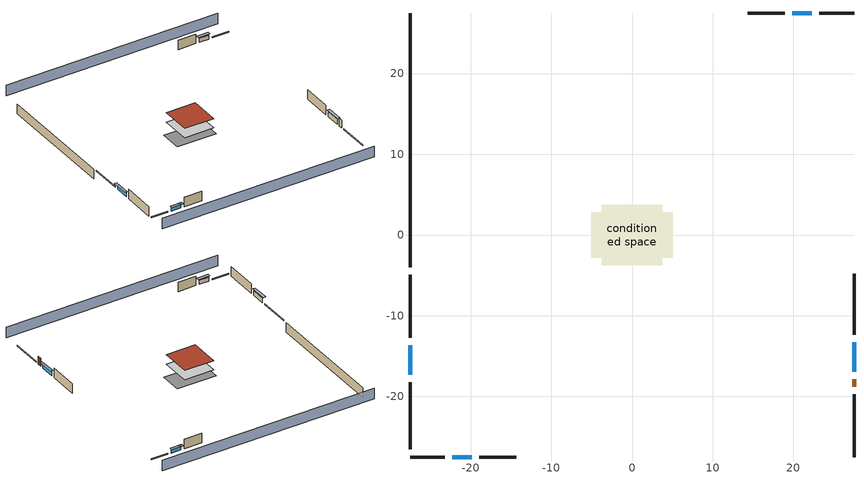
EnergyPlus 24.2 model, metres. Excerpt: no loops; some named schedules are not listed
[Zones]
conditioned space
 floor adiabatic (AdiabaticFloorConstruction): -3.78,-3.78 -3.78,3.78 3.78,3.78 3.78,-3.78 z0.3
 floor foundation (Slab1 construction): -5.06,-2.82 -5.06,2.82 5.06,2.82 5.06,-2.82 z-2.13
 wall outside (RimJoist1 construction): -27.5,-4.95 -27.5,-12.75 z0.3:0.61
 wall outside (RimJoist2 construction): 27.5,27.5 23.17,27.5 z0.3:0.61
 wall outside (RimJoist3 construction): 27.5,-27.5 27.5,-19.69 z0.3:0.61
 wall outside (RimJoist4 construction): -27.5,-27.5 -23.17,-27.5 z0.3:0.61
 wall outside (AdiabaticWallConstruction 1): 27.5,-18.77 27.5,-17.85 z0.3:2.34
 wall outside (AdiabaticWallConstruction): -27.5,-13.68 -27.5,-17.33 / 27.5,-16.92 27.5,-13.27 z0.3:1.52; 22.24,27.5 19.85,27.5 / -22.24,-27.5 -19.85,-27.5 z0.3:1.34
 wall outside (Wall1 construction): -27.5,-18.26 -27.5,-26.57 z0.3:2.74
 wall outside (Wall2 construction): 18.93,27.5 14.31,27.5 z0.3:2.74
 wall outside (Wall3 construction): 27.5,-12.34 27.5,-4.8 z0.3:2.74
 wall outside (Wall4 construction): -18.93,-27.5 -14.31,-27.5 z0.3:2.74
 wall foundation (FoundationWall1 construction): -27.5,27.5 -27.5,-4.02 z-2.13:0.3
 window (WindowConstruction): -27.5,-13.68 -27.5,-17.33 z0.3:1.52
 window (WindowConstruction 1): 22.24,27.5 19.86,27.5 z0.3:1.34
 window (WindowConstruction 2): 27.5,-16.92 27.5,-13.27 z0.3:1.52
 window (WindowConstruction 3): -22.24,-27.5 -19.86,-27.5 z0.3:1.34
 door (Door): 27.5,-18.77 27.5,-17.85 z0.3:2.34
 ceiling adiabatic (AdiabaticFloorConstruction): 3.78,-3.78 3.78,3.78 -3.78,3.78 -3.78,-3.78 z0.3
 roof outside (Roof1 construction): -3.78,3.78 -3.78,-3.78 3.78,-3.78 3.78,3.78 z2.74
shading: 27.5,32.07 -27.5,32.07 / -27.5,-32.07 27.5,-32.07 z0:2.74; -27.5,-17.63 -27.5,-13.38 -28.11,-13.38 -28.11,-17.63 z1.83; 19.55,27.5 22.55,27.5 22.55,28.11 19.55,28.11 z1.65; 27.5,-12.97 27.5,-17.23 28.11,-17.23 28.11,-12.97 z1.83; -19.55,-27.5 -22.55,-27.5 -22.55,-28.11 -19.55,-28.11 z1.65
[Building]
Building 1: Terrain=Suburbs
[Site:Location]
Portland Intl Arpt_OR: Latitude {deg}=45.59; Longitude {deg}=-122.6; Time Zone {hr}=-8; Elevation {m}=33; Keep Site Location Information=Yes
[Site:GroundTemperature:Shallow]
10.2558, 8.96328, 8.85977, 9.47314, 11.9355, 14.3863, 16.5111, 17.8571, 17.9714, 16.8767, 14.8061, 12.4304
[Site:WaterMainsTemperature]
Calculation Method=Schedule; Temperature Schedule=mains temperature schedule
[Material] Roughness=Rough; Thermal Absorptance=0.9
Name | Thickness {m} | Conductivity {W/m-K} | Density {kg/m3} | Specific Heat {J/kg-K} | Solar Absorptance | Visible Absorptance
asphalt or fiberglass shingles | 0.00635 | 0.162714 | 1121.4 | 1465.45 | 0.85 | 0.85
concrete 4.0 in. | 0.1016 | 1.803125 | 2242.8 | 837.4 | 0.7 | 0.7
concrete 8.0 in. | 0.2032 | 1.803125 | 2242.8 | 837.4 | 0.7 | 0.7
door material | 0.04445 | 0.0612267 | 512.64 | 1214.23 | 0.7 | 0.7
floor covering | 0.0127 | 0.0450781 | 54.468 | 1339.84 | 0.9 | 0.9
floor covering 1 | 0.0127 | 0.0433444 | 54.468 | 1339.84 | 0.6 | 0.6
floor rigid ins; wall rigid ins | 0.512978 | 0.029427 | 32.04 | 1214.23 | 0.7 | 0.7
floor stud and cavity | 0.1397 | 1.75129 | 37.0049 | 1207.88 | 0.7 | 0.7
furniture material conditioned space 1 | 0.1524 | 0.115458 | 640.8 | 1214.23 | 0.6 | 0.6
gypsum board | 0.0127 | 0.160291 | 801 | 837.4 | 0.6 | 0.6
gypsum board 1 | 0.0127 | 0.160291 | 801 | 837.4 | 0.7 | 0.7
osb sheathing 0.5 in. | 0.0127 | 0.115458 | 512.64 | 1214.23 | 0.7 | 0.7
osb sheathing 0.75 in. | 0.01905 | 0.115458 | 512.64 | 1214.23 | 0.7 | 0.7
rim joist stud and cavity | 0.0508 | 0.178688 | 50.32683 | 1063.81 | 0.6 | 0.6
roof rigid ins | 0.051816 | 0.029427 | 32.04 | 1214.23 | 0.7 | 0.7
roof stud and cavity | 0.2032 | 0.133729 | 78.34581 | 1123.46 | 0.7 | 0.7
wall stud and cavity | 0.1397 | 0.550994 | 139.0536 | 1170.24 | 0.7 | 0.7
wall stud and cavity 1 | 0.0889 | 0.380278 | 52.3479 | 1209.89 | 0.7 | 0.7
wall stud and cavity 2 | 0.0889 | 0.391764 | 83.0341 | 1211.67 | 0.7 | 0.7
wood siding | 0.0254 | 0.102417 | 544.68 | 1172.36 | 0.85 | 0.85
wood siding 1; wood siding 2 | 0.0254 | 0.102417 | 544.68 | 1172.36 | 0.7 | 0.7
[WindowMaterial:SimpleGlazingSystem]
WindowMaterial: U-Factor {W/m2-K}=2.78222; Solar Heat Gain Coefficient=0.56
[Construction]
AdiabaticFloorConstruction: floor stud and cavity, floor rigid ins, osb sheathing 0.75 in., floor covering 1
AdiabaticWallConstruction: wood siding 1, wall rigid ins, wall stud and cavity 1, gypsum board
AdiabaticWallConstruction 1: wood siding 2, wall rigid ins, wall stud and cavity 1, gypsum board
Door: door material
FoundationWall1 construction: concrete 8.0 in., gypsum board 1
furniture construction conditioned space 1: furniture material conditioned space 1
PartitionWallConstruction: gypsum board, wall stud and cavity 2, gypsum board
RimJoist1 construction; RimJoist2 construction; RimJoist3 construction; RimJoist4 construction: wood siding, rim joist stud and cavity
Roof1 construction: asphalt or fiberglass shingles, roof rigid ins, osb sheathing 0.75 in., roof stud and cavity, gypsum board
Slab1 construction: concrete 4.0 in., floor covering
Wall1 construction; Wall2 construction; Wall3 construction; Wall4 construction: wood siding, osb sheathing 0.5 in., wall stud and cavity, gypsum board
WindowConstruction; WindowConstruction 1; WindowConstruction 2; WindowConstruction 3: WindowMaterial
[Zone]
conditioned space: Multiplier=1; Volume {m3}=278.185; Part of Total Floor Area=Yes
[Space]
conditioned space 1: Zone=conditioned space; Volume {m3}=278.185
[SurfaceProperty:ExposedFoundationPerimeter]
Slab1: Exposed Perimeter Calculation Method=TotalExposedPerimeter; Total Exposed Perimeter {m}=31.51632
[SurfaceProperty:IncidentSolarMultiplier] Incident Solar Multiplier=1; Incident Solar Multiplier Schedule=trans schedule winter=0.85 summer=0.7
Window1; Window2; Window3; Window4
[InternalMass] Zone or ZoneList=conditioned space; Space or SpaceList=conditioned space 1
Name | Construction | Surface Area {m2}
furniture mass conditioned space 1 | furniture construction conditioned space 1 | 45.63397
partition wall mass | PartitionWallConstruction | 114.085
[Lights]
interior lighting: Zone or ZoneList or Space or SpaceList=conditioned space 1; Schedule=lighting_interior; Design Level Calculation Method=LightingLevel; Lighting Level {W}=368.45; Return Air Fraction=0; Fraction Radiant=0.6; Fraction Visible=0.2; Fraction Replaceable=1
[People]
occupants: Zone or ZoneList or Space or SpaceList=conditioned space 1; Number of People Schedule=occupants; Number of People Calculation Method=People; Number of People=1; Fraction Radiant=0.314171; Sensible Heat Fraction=0.56303; Activity Level Schedule=occupants activity schedule; Carbon Dioxide Generation Rate {m3/s-W}=0; Enable ASHRAE 55 Comfort Warnings=No; Mean Radiant Temperature Calculation Type=EnclosureAveraged
[ElectricEquipment] Zone or ZoneList or Space or SpaceList=conditioned space 1; Design Level Calculation Method=EquipmentLevel
Name | Schedule | Design Level {W} | Fraction Latent | Fraction Radiant | Fraction Lost
ceiling fan | ceiling_fan | 16.2603 | 0 | 0.558 | 0
clothes dryer | clothes_dryer | 1595.72 | 0.015 | 0.081 | 0.85
clothes washer | clothes_washer | 1093.72 | 0.03 | 0.162 | 0.7
cooking range | cooking_range | 8373.41 | 0.08 | 0.432 | 0.2
dishwasher | dishwasher | 2967.33 | 0.3 | 0.18 | 0.4
freezer | freezer schedule | 194.914 | 0 | 0.6 | 0
fridge | fridge schedule | 45.9075 | 0 | 0.6 | 0
fridge 1 | fridge schedule 1 | 100.822 | 0 | 0.6 | 0
mech vent bath fan 0 | mech vent bath fan 0 schedule | 30 | 0 | 0 | 1
mech vent house fan | mech vent house fan schedule | 0 | 0 | 0 | 1
mech vent house fan cfis | mech vent house fan cfis schedule | 0 | 0 | 0 | 0
mech vent range fan 0 | mech vent range fan 0 schedule | 30 | 0 | 0 | 1
misc plug loads | plug_loads_other | 530.521 | 0.021 | 0.558 | 0.049
misc tv | plug_loads_tv | 1696.7 | 0 | 0.6 | 0
whole house fan | Always On Discrete | 0 | 0 | 0 | 1
[OtherEquipment] Zone or ZoneList or Space or SpaceList=conditioned space 1; Design Level Calculation Method=EquipmentLevel
Name | Fuel Type | Schedule | Design Level {W} | Fraction Latent | Fraction Radiant | Fraction Lost
clothes dryer 1 | NaturalGas | clothes_dryer | 21199.3 | 0.015 | 0.081 | 0.85
cooking range 1 | Electricity | cooking_range | 0 | 0.08 | 0.432 | 0.2
general water use latent | None | general water use schedule | 25.6591 | 1 | 0 | 0
general water use sensible | None | general water use schedule | -25.2881 | 0 | 0.6 | 0
mech vent house fan latent load; water heater lat | None | Always On Discrete | 0 | 1 | 0 | 0
mech vent house fan sensible load; water heater sens | None | Always On Discrete | 0 | 0 | 0 | 0
misc grill | NaturalGas | misc grill schedule | 251.359 | 0 | 0 | 1
water heater energy adjustment1 | Electricity | Always On Discrete | 0.01 | 0 | 0 | 1
[ZoneInfiltration:DesignFlowRate] Zone or ZoneList or Space or SpaceList=conditioned space 1; Schedule=Always On Discrete; Design Flow Rate Calculation Method=Flow/Zone; Design Flow Rate {m3/s}=0
infil flow; natural vent flow; whole house fan flow
[AvailabilityManager:Scheduled]
central ac and furnace airloop Availability Manager: Schedule=Always On Discrete
[WaterUse:Equipment]
dishwasher: Peak Flow Rate {m3/s}=4.47371e-05; Flow Rate Fraction Schedule=hot_water_dishwasher
[Foundation:Kiva]
Foundation Kiva 1: Initial Indoor Air Temperature {C}=20; Wall Height Above Grade {m}=0.3048; Wall Depth Below Slab {m}=0.2032
[Foundation:Kiva:Settings]
Soil Conductivity {W/m-K}=1.3848; Soil Density {kg/m3}=1842.3; Soil Specific Heat {J/kg-K}=418.7; Ground Solar Absorptivity=0.9; Ground Thermal Absorptivity=0.9; Ground Surface Roughness {m}=0.03; Far-Field Width {m}=40; Deep-Ground Boundary Condition=ZeroFlux; Deep-Ground Depth {m}=40; Minimum Cell Dimension {m}=0.2; Maximum Cell Growth Coefficient=3; Simulation Timestep=Timestep
[Exterior:Lights]
exterior lighting: Schedule=exterior lighting schedule; Design Level {W}=6.19068
[ElectricLoadCenter:Storage:LiIonNMCBattery]
Vehicle1 li ion: Availability Schedule=Always On Discrete; Radiative Fraction=0; Lifetime Model=None; Number of Cells in Series=15; Number of Strings in Parallel=510; Initial Fractional State of Charge=0.950003; DC to DC Charging Efficiency=1; Battery Mass {kg}=809.82; Battery Surface Area {m2}=5.76621; Battery Specific Heat Capacity {J/kg-K}=1500; Heat Transfer Coefficient Between Battery and Ambient {W/m2-K}=7.5; Fully Charged Cell Voltage {V}=3.342; Cell Voltage at End of Exponential Zone {V}=3.342; Cell Voltage at End of Nominal Zone {V}=3.342; Default Nominal Cell Voltage {V}=3.342; Fully Charged Cell Capacity {Ah}=3.2; Fraction of Cell Capacity Removed at the End of Exponential Zone=0.8075; Fraction of Cell Capacity Removed at the End of Nominal Zone=0.976875; Charge Rate at Which Voltage vs Capacity Curve Was Generated=1; Battery Cell Internal Electrical Resistance {ohms}=0.002
[ElectricLoadCenter:Storage:Converter]
Vehicle1 li ion converter: Availability Schedule=Always On Discrete; Power Conversion Efficiency Method=SimpleFixed; Simple Fixed Efficiency=1; Ancillary Power Consumed In Standby {W}=0; Radiative Fraction=0
[ElectricLoadCenter:Distribution]
Vehicle1 elec load center dist: Electrical Buss Type=AlternatingCurrentWithStorage; Electrical Storage Object=Vehicle1 li ion; Storage Operation Scheme=TrackChargeDischargeSchedules; Storage Converter Object=Vehicle1 li ion converter; Maximum Storage State of Charge Fraction=0.950003; Minimum Storage State of Charge Fraction=0.149991; Design Storage Control Charge Power {W}=1600; Storage Charge Power Fraction Schedule=electric_vehicle_charging; Design Storage Control Discharge Power {W}=11357.6; Storage Discharge Power Fraction Schedule=electric_vehicle_discharging
[EnergyManagementSystem:GlobalVariable]
central_ac_and_furnace_airloop_Fan_RTF
infil_program_Qfan
infil_program_Qinf
natural_vent_program_Qnv
natural_vent_program_Qwhf
[EnergyManagementSystem:Sensor]
Name | Output:Variable or Output:Meter Index Key | Output:Variable or Output:Meter
airflow_gain | infil flow | Infiltration Sensible Heat Gain Energy
airflow_gain_1 | natural vent flow | Infiltration Sensible Heat Gain Energy
airflow_gain_2 | whole house fan flow | Infiltration Sensible Heat Gain Energy
airflow_loss | infil flow | Infiltration Sensible Heat Loss Energy
airflow_loss_1 | natural vent flow | Infiltration Sensible Heat Loss Energy
airflow_loss_2 | whole house fan flow | Infiltration Sensible Heat Loss Energy
charge_sch_sensor | electric_vehicle_charging | Schedule Value
clg_load_cond |  | Cooling:EnergyTransfer:Zone:CONDITIONED SPACE
clg_sp_s; clg_sp_s_1 | cooling setpoint | Schedule Value
clothes_dryer_exhaust_0_sch_s | clothes_dryer | Schedule Value
cool_season | cooling season schedule | Schedule Value
discharge_sch_sensor | electric_vehicle_discharging | Schedule Value
htg_load_cond |  | Heating:EnergyTransfer:Zone:CONDITIONED SPACE
htg_sp_s; htg_sp_s_1 | heating setpoint | Schedule Value
hvac_availability_schedule_s | hvac availability schedule | Schedule Value
ig_ee_conv | ceiling fan | Electric Equipment Convective Heating Energy
ig_ee_conv_1 | clothes dryer | Electric Equipment Convective Heating Energy
ig_ee_conv_10 | whole house fan | Electric Equipment Convective Heating Energy
ig_ee_conv_3 | cooking range | Electric Equipment Convective Heating Energy
ig_ee_conv_4 | dishwasher | Electric Equipment Convective Heating Energy
ig_ee_conv_5 | freezer | Electric Equipment Convective Heating Energy
ig_ee_conv_6 | fridge | Electric Equipment Convective Heating Energy
ig_ee_conv_7 | fridge 1 | Electric Equipment Convective Heating Energy
ig_ee_conv_8 | misc plug loads | Electric Equipment Convective Heating Energy
ig_ee_conv_9 | misc tv | Electric Equipment Convective Heating Energy
ig_ee_rad | ceiling fan | Electric Equipment Radiant Heating Energy
ig_ee_rad_1 | clothes dryer | Electric Equipment Radiant Heating Energy
ig_ee_rad_10 | whole house fan | Electric Equipment Radiant Heating Energy
ig_ee_rad_3 | cooking range | Electric Equipment Radiant Heating Energy
ig_ee_rad_4 | dishwasher | Electric Equipment Radiant Heating Energy
ig_ee_rad_5 | freezer | Electric Equipment Radiant Heating Energy
ig_ee_rad_6 | fridge | Electric Equipment Radiant Heating Energy
ig_ee_rad_7 | fridge 1 | Electric Equipment Radiant Heating Energy
ig_ee_rad_8 | misc plug loads | Electric Equipment Radiant Heating Energy
ig_ee_rad_9 | misc tv | Electric Equipment Radiant Heating Energy
ig_lgt_conv | interior lighting | Lights Convective Heating Energy
ig_lgt_rad | interior lighting | Lights Radiant Heating Energy
ig_lgt_vis | interior lighting | Lights Visible Radiation Heating Energy
ig_oe_conv | clothes dryer 1 | Other Equipment Convective Heating Energy
ig_oe_conv_1 | cooking range 1 | Other Equipment Convective Heating Energy
ig_oe_conv_2 | general water use latent | Other Equipment Convective Heating Energy
ig_oe_conv_3 | general water use sensible | Other Equipment Convective Heating Energy
ig_oe_conv_4 | misc grill | Other Equipment Convective Heating Energy
ig_oe_conv_5 | water heater energy adjustment1 | Other Equipment Convective Heating Energy
ig_oe_conv_6 | water heater lat | Other Equipment Convective Heating Energy
ig_oe_conv_7 | water heater sens | Other Equipment Convective Heating Energy
ig_oe_rad | clothes dryer 1 | Other Equipment Radiant Heating Energy
ig_oe_rad_1 | cooking range 1 | Other Equipment Radiant Heating Energy
ig_oe_rad_2 | general water use latent | Other Equipment Radiant Heating Energy
ig_oe_rad_3 | general water use sensible | Other Equipment Radiant Heating Energy
ig_oe_rad_4 | misc grill | Other Equipment Radiant Heating Energy
ig_oe_rad_5 | water heater energy adjustment1 | Other Equipment Radiant Heating Energy
ig_oe_rad_6 | water heater lat | Other Equipment Radiant Heating Energy
ig_oe_rad_7 | water heater sens | Other Equipment Radiant Heating Energy
ig_ppl_conv | occupants | People Convective Heating Energy
ig_ppl_rad | occupants | People Radiant Heating Energy
im_conv | furniture mass conditioned space 1 | Surface Inside Face Convection Heat Gain Energy
im_conv_1 | partition wall mass | Surface Inside Face Convection Heat Gain Energy
im_ig | furniture mass conditioned space 1 | Surface Inside Face Internal Gains Radiation Heat Gain Energy
im_ig_1 | partition wall mass | Surface Inside Face Internal Gains Radiation Heat Gain Energy
im_lgt | furniture mass conditioned space 1 | Surface Inside Face Lights Radiation Heat Gain Energy
im_lgt_1 | partition wall mass | Surface Inside Face Lights Radiation Heat Gain Energy
im_sol | furniture mass conditioned space 1 | Surface Inside Face Solar Radiation Heat Gain Energy
im_sol_1 | partition wall mass | Surface Inside Face Solar Radiation Heat Gain Energy
im_surf | furniture mass conditioned space 1 | Surface Inside Face Net Surface Thermal Radiation Heat Gain Energy
im_surf_1 | partition wall mass | Surface Inside Face Net Surface Thermal Radiation Heat Gain Energy
mech_vent_bath_fan_0_sch_s | mech vent bath fan 0 schedule | Schedule Value
mech_vent_range_fan_0_sch_s | mech vent range fan 0 schedule | Schedule Value
mv_conv | mech vent bath fan 0 | Electric Equipment Convective Heating Energy
mv_conv_1 | mech vent house fan | Electric Equipment Convective Heating Energy
mv_conv_2 | mech vent house fan cfis | Electric Equipment Convective Heating Energy
mv_conv_3 | mech vent range fan 0 | Electric Equipment Convective Heating Energy
mv_conv_4 | mech vent house fan latent load | Other Equipment Convective Heating Energy
mv_conv_5 | mech vent house fan sensible load | Other Equipment Convective Heating Energy
mv_rad | mech vent bath fan 0 | Electric Equipment Radiant Heating Energy
mv_rad_1 | mech vent house fan | Electric Equipment Radiant Heating Energy
mv_rad_2 | mech vent house fan cfis | Electric Equipment Radiant Heating Energy
mv_rad_3 | mech vent range fan 0 | Electric Equipment Radiant Heating Energy
mv_rad_4 | mech vent house fan latent load | Other Equipment Radiant Heating Energy
mv_rad_5 | mech vent house fan sensible load | Other Equipment Radiant Heating Energy
natural_vent_s | natural vent schedule | Schedule Value
out_pb_s |  | Site Outdoor Air Barometric Pressure
out_wt_s |  | Site Outdoor Air Humidity Ratio
site_temp | Environment | Site Outdoor Air Drybulb Temperature
site_vw_s |  | Site Wind Speed
soc_sensor | Vehicle1 li ion | Electric Storage Charge Fraction
ss_back_out | Window1 | Surface Window Shortwave from Zone Back Out Window Heat Transfer Rate
ss_back_out_1 | Window2 | Surface Window Shortwave from Zone Back Out Window Heat Transfer Rate
ss_back_out_2 | Window3 | Surface Window Shortwave from Zone Back Out Window Heat Transfer Rate
ss_back_out_3 | Window4 | Surface Window Shortwave from Zone Back Out Window Heat Transfer Rate
ss_conv | Door1 | Surface Inside Face Convection Heat Gain Energy
ss_conv_1 | Window1 | Surface Inside Face Convection Heat Gain Energy
ss_conv_2 | Window2 | Surface Inside Face Convection Heat Gain Energy
ss_conv_3 | Window3 | Surface Inside Face Convection Heat Gain Energy
ss_conv_4 | Window4 | Surface Inside Face Convection Heat Gain Energy
ss_ig | Door1 | Surface Inside Face Internal Gains Radiation Heat Gain Energy
ss_ig_1 | Window1 | Surface Inside Face Internal Gains Radiation Heat Gain Energy
ss_ig_2 | Window2 | Surface Inside Face Internal Gains Radiation Heat Gain Energy
ss_ig_3 | Window3 | Surface Inside Face Internal Gains Radiation Heat Gain Energy
ss_ig_4 | Window4 | Surface Inside Face Internal Gains Radiation Heat Gain Energy
ss_lgt | Door1 | Surface Inside Face Lights Radiation Heat Gain Energy
ss_sol | Door1 | Surface Inside Face Solar Radiation Heat Gain Energy
ss_surf | Door1 | Surface Inside Face Net Surface Thermal Radiation Heat Gain Energy
ss_surf_1 | Window1 | Surface Inside Face Net Surface Thermal Radiation Heat Gain Energy
ss_surf_2 | Window2 | Surface Inside Face Net Surface Thermal Radiation Heat Gain Energy
ss_surf_3 | Window3 | Surface Inside Face Net Surface Thermal Radiation Heat Gain Energy
ss_surf_4 | Window4 | Surface Inside Face Net Surface Thermal Radiation Heat Gain Energy
ss_trans_in | Window1 | Surface Window Transmitted Solar Radiation Rate
ss_trans_in_1 | Window2 | Surface Window Transmitted Solar Radiation Rate
ss_trans_in_2 | Window3 | Surface Window Transmitted Solar Radiation Rate
ss_trans_in_3 | Window4 | Surface Window Transmitted Solar Radiation Rate
ss_trans_out | Window1 | Surface Inside Face Initial Transmitted Diffuse Transmitted Out Window Solar Radiation Rate
ss_trans_out_1 | Window2 | Surface Inside Face Initial Transmitted Diffuse Transmitted Out Window Solar Radiation Rate
ss_trans_out_2 | Window3 | Surface Inside Face Initial Transmitted Diffuse Transmitted Out Window Solar Radiation Rate
ss_trans_out_3 | Window4 | Surface Inside Face Initial Transmitted Diffuse Transmitted Out Window Solar Radiation Rate
s_conv | FoundationWall1 | Surface Inside Face Convection Heat Gain Energy
s_conv_1 | inferred conditioned ceiling | Surface Inside Face Convection Heat Gain Energy
s_conv_10 | Wall2 | Surface Inside Face Convection Heat Gain Energy
s_conv_11 | Wall3 | Surface Inside Face Convection Heat Gain Energy
s_conv_12 | Wall4 | Surface Inside Face Convection Heat Gain Energy
s_conv_2 | inferred conditioned floor | Surface Inside Face Convection Heat Gain Energy
s_conv_3 | RimJoist1 | Surface Inside Face Convection Heat Gain Energy
s_conv_4 | RimJoist2 | Surface Inside Face Convection Heat Gain Energy
s_conv_5 | RimJoist3 | Surface Inside Face Convection Heat Gain Energy
s_conv_6 | RimJoist4 | Surface Inside Face Convection Heat Gain Energy
s_conv_7 | Roof1 | Surface Inside Face Convection Heat Gain Energy
s_conv_8 | Slab1 | Surface Inside Face Convection Heat Gain Energy
s_conv_9 | Wall1 | Surface Inside Face Convection Heat Gain Energy
s_ig | FoundationWall1 | Surface Inside Face Internal Gains Radiation Heat Gain Energy
s_ig_1 | inferred conditioned ceiling | Surface Inside Face Internal Gains Radiation Heat Gain Energy
s_ig_10 | Wall2 | Surface Inside Face Internal Gains Radiation Heat Gain Energy
s_ig_11 | Wall3 | Surface Inside Face Internal Gains Radiation Heat Gain Energy
s_ig_12 | Wall4 | Surface Inside Face Internal Gains Radiation Heat Gain Energy
s_ig_2 | inferred conditioned floor | Surface Inside Face Internal Gains Radiation Heat Gain Energy
s_ig_3 | RimJoist1 | Surface Inside Face Internal Gains Radiation Heat Gain Energy
s_ig_4 | RimJoist2 | Surface Inside Face Internal Gains Radiation Heat Gain Energy
s_ig_5 | RimJoist3 | Surface Inside Face Internal Gains Radiation Heat Gain Energy
s_ig_6 | RimJoist4 | Surface Inside Face Internal Gains Radiation Heat Gain Energy
s_ig_7 | Roof1 | Surface Inside Face Internal Gains Radiation Heat Gain Energy
s_ig_8 | Slab1 | Surface Inside Face Internal Gains Radiation Heat Gain Energy
s_ig_9 | Wall1 | Surface Inside Face Internal Gains Radiation Heat Gain Energy
s_lgt | FoundationWall1 | Surface Inside Face Lights Radiation Heat Gain Energy
s_lgt_1 | inferred conditioned ceiling | Surface Inside Face Lights Radiation Heat Gain Energy
s_lgt_10 | Wall2 | Surface Inside Face Lights Radiation Heat Gain Energy
s_lgt_11 | Wall3 | Surface Inside Face Lights Radiation Heat Gain Energy
s_lgt_12 | Wall4 | Surface Inside Face Lights Radiation Heat Gain Energy
s_lgt_2 | inferred conditioned floor | Surface Inside Face Lights Radiation Heat Gain Energy
s_lgt_3 | RimJoist1 | Surface Inside Face Lights Radiation Heat Gain Energy
s_lgt_4 | RimJoist2 | Surface Inside Face Lights Radiation Heat Gain Energy
s_lgt_5 | RimJoist3 | Surface Inside Face Lights Radiation Heat Gain Energy
s_lgt_6 | RimJoist4 | Surface Inside Face Lights Radiation Heat Gain Energy
s_lgt_7 | Roof1 | Surface Inside Face Lights Radiation Heat Gain Energy
s_lgt_8 | Slab1 | Surface Inside Face Lights Radiation Heat Gain Energy
s_lgt_9 | Wall1 | Surface Inside Face Lights Radiation Heat Gain Energy
s_sol | FoundationWall1 | Surface Inside Face Solar Radiation Heat Gain Energy
s_sol_1 | inferred conditioned ceiling | Surface Inside Face Solar Radiation Heat Gain Energy
s_sol_10 | Wall2 | Surface Inside Face Solar Radiation Heat Gain Energy
s_sol_11 | Wall3 | Surface Inside Face Solar Radiation Heat Gain Energy
s_sol_12 | Wall4 | Surface Inside Face Solar Radiation Heat Gain Energy
s_sol_2 | inferred conditioned floor | Surface Inside Face Solar Radiation Heat Gain Energy
s_sol_3 | RimJoist1 | Surface Inside Face Solar Radiation Heat Gain Energy
s_sol_4 | RimJoist2 | Surface Inside Face Solar Radiation Heat Gain Energy
s_sol_5 | RimJoist3 | Surface Inside Face Solar Radiation Heat Gain Energy
s_sol_6 | RimJoist4 | Surface Inside Face Solar Radiation Heat Gain Energy
s_sol_7 | Roof1 | Surface Inside Face Solar Radiation Heat Gain Energy
s_sol_8 | Slab1 | Surface Inside Face Solar Radiation Heat Gain Energy
s_sol_9 | Wall1 | Surface Inside Face Solar Radiation Heat Gain Energy
s_surf | FoundationWall1 | Surface Inside Face Net Surface Thermal Radiation Heat Gain Energy
s_surf_1 | inferred conditioned ceiling | Surface Inside Face Net Surface Thermal Radiation Heat Gain Energy
s_surf_10 | Wall2 | Surface Inside Face Net Surface Thermal Radiation Heat Gain Energy
s_surf_11 | Wall3 | Surface Inside Face Net Surface Thermal Radiation Heat Gain Energy
s_surf_12 | Wall4 | Surface Inside Face Net Surface Thermal Radiation Heat Gain Energy
s_surf_2 | inferred conditioned floor | Surface Inside Face Net Surface Thermal Radiation Heat Gain Energy
s_surf_3 | RimJoist1 | Surface Inside Face Net Surface Thermal Radiation Heat Gain Energy
s_surf_4 | RimJoist2 | Surface Inside Face Net Surface Thermal Radiation Heat Gain Energy
s_surf_5 | RimJoist3 | Surface Inside Face Net Surface Thermal Radiation Heat Gain Energy
s_surf_6 | RimJoist4 | Surface Inside Face Net Surface Thermal Radiation Heat Gain Energy
s_surf_7 | Roof1 | Surface Inside Face Net Surface Thermal Radiation Heat Gain Energy
s_surf_8 | Slab1 | Surface Inside Face Net Surface Thermal Radiation Heat Gain Energy
s_surf_9 | Wall1 | Surface Inside Face Net Surface Thermal Radiation Heat Gain Energy
water_heater_T_set | water heater setpoint | Schedule Value
[EnergyManagementSystem:Actuator]
battery_charge_power_act: Actuated Component Unique=Vehicle1 elec load center dist; Actuated Component Type=Electrical Storage; Actuated Component Control Type=Power Charge Rate
